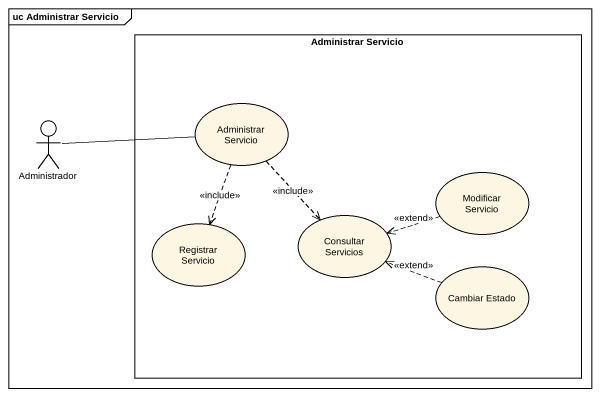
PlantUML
@startuml
mainframe uc Administrar Servicio
rectangle "Administrar Servicio" as Administrar_Servicio {
  usecase "Administrar Servicio" as Administrar_Servicio_2
  usecase "Modificar Servicio" as Modificar_Servicio
  usecase "Registrar Servicio" as Registrar_Servicio
  usecase "Consultar Servicios" as Consultar_Servicios
  usecase "Cambiar Estado" as Cambiar_Estado
}
actor Administrador
Administrador -right- Administrar_Servicio_2
Administrar_Servicio_2 ..> Registrar_Servicio : <<include>>
Administrar_Servicio_2 ..> Consultar_Servicios : <<include>>
Modificar_Servicio .left.> Consultar_Servicios : <<extend>>
Cambiar_Estado .left.> Consultar_Servicios : <<extend>>
@enduml
